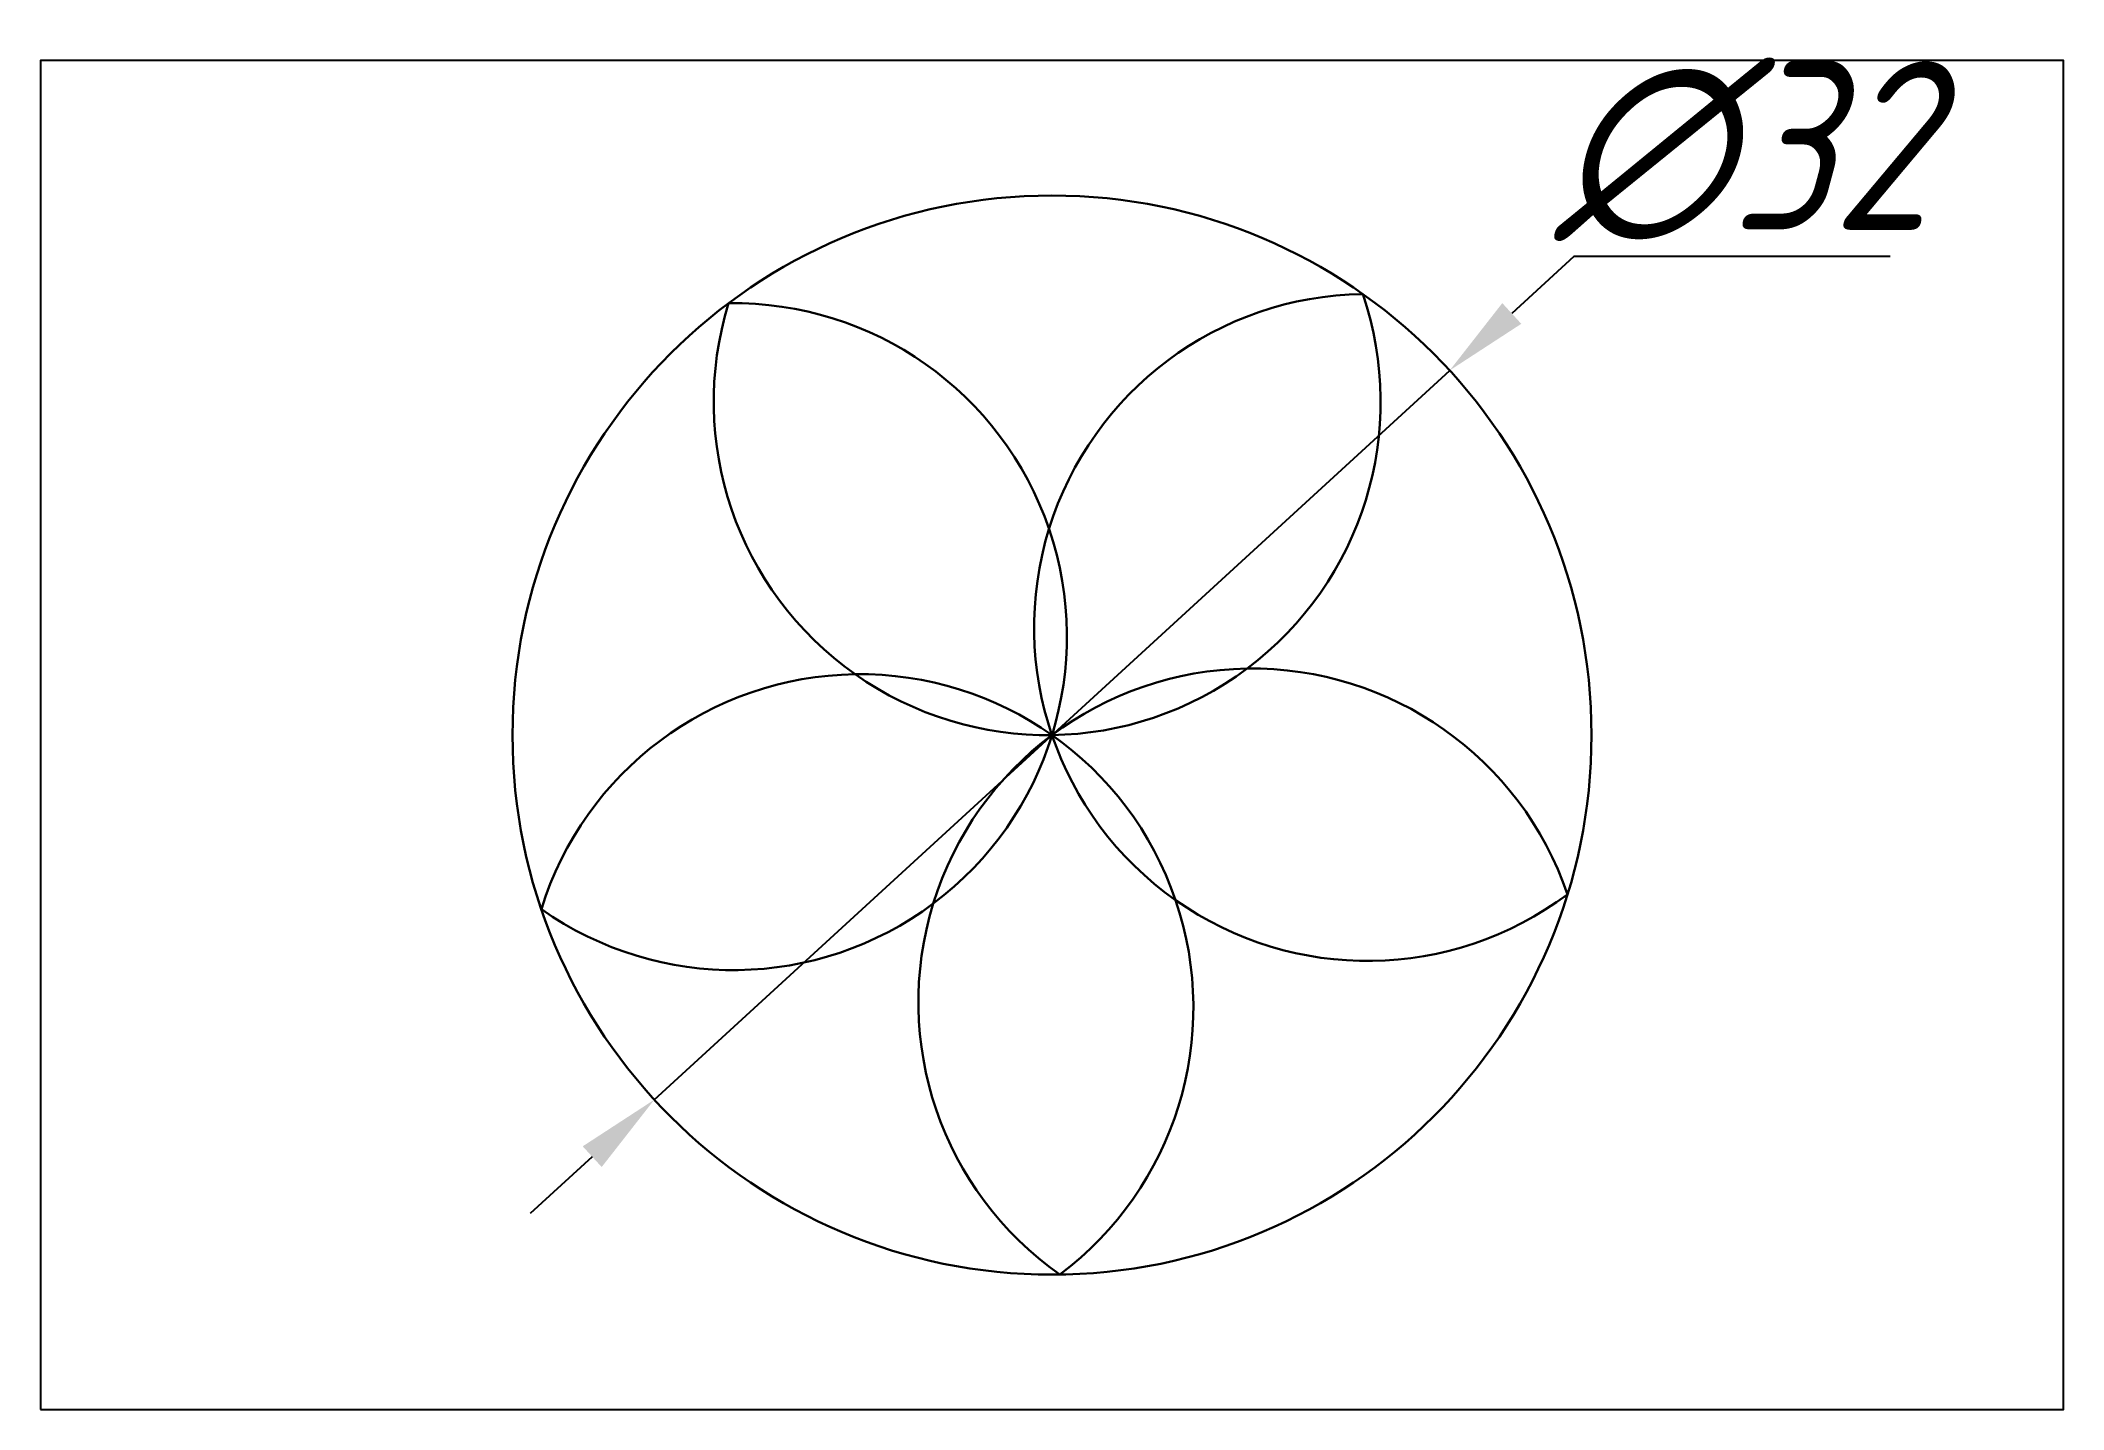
# Model space of a CAD drawing. Header units: millimetres. Extents: x 0 to 60, y 0 to 40.6.
import ezdxf

# ---------------------------------------------------------------- set-up
doc = ezdxf.new("R2010")
doc.units = ezdxf.units.MM
doc.layers.add('尺寸', color=5, linetype='Continuous')
doc.layers.add('粗直线', color=7, linetype='Continuous', lineweight=30)
doc.styles.add('WZYS_1_10152144', font='gbeitc.shx', dxfattribs={"bigfont": 'gbcbig.shx'})
doc.dimstyles.new('BZYS_1_10152144', dxfattribs={"dimtxt": 5, "dimasz": 2.5, "dimexe": 1.25, "dimexo": 0.625, "dimtad": 1, "dimtoh": 1, "dimdec": 0, "dimdsep": 46, "dimtxsty": 'WZYS_1_10152144', "dimcen": 2.5, "dimadec": 0, "dimazin": 0, "dimtfac": 1, "dimtdec": 0, "dimtmove": 0, "dimatfit": 3, "dimfxl": 1, "dimarcsym": 0})

# ---------------------------------------------------------------- blocks, each defined once
blk = doc.blocks.new('*D7')
at = {"layer": 'Defpoints', "color": 0, "lineweight": -3, "transparency": 16777216}
for p in [(41.794, 30.812), (18.206, 9.188)]:
    blk.add_point(p, dxfattribs=at)
at = {"layer": '尺寸', "color": 0, "lineweight": -2, "transparency": 16777216}
for p, q in [((45.479, 34.191), (43.636, 32.502)), ((54.854, 34.191), (45.479, 34.191)), ((18.206, 9.188), (41.794, 30.812)), ((16.364, 7.498), (14.521, 5.809))]:
    blk.add_line(p, q, dxfattribs=at)
at = {"layer": '尺寸', "color": 0, "lineweight": -3, "transparency": 16777216}
for points in [[(43.355, 32.809), (43.918, 32.195), (41.794, 30.812)], [(16.082, 7.805), (16.645, 7.191), (18.206, 9.188)]]:
    blk.add_solid(points, dxfattribs=at)
at = {"layer": '尺寸', "color": 0, "lineweight": -3, "transparency": 16777216, "insert": (50.479, 37.316), "char_height": 5, "attachment_point": 5, "style": 'WZYS_1_10152144'}
blk.add_mtext('∅32', dxfattribs=at)

msp = doc.modelspace()

# ---------------------------------------------------------------- linework, layer by layer
msp.add_lwpolyline([(0, 0), (60, 0), (60, 40), (0, 40)], close=True)
at = {"layer": '粗直线', "lineweight": 30}
msp.add_circle((30, 20), 16, dxfattribs=at)
for centre, start, end in [((29.857, 29.888), 162.82896, 18.82896), ((39.359, 23.191), 90.82896, 306.82896), ((20.552, 22.919), 234.82896, 90.82896), ((24.304, 11.917), 306.82896, 162.82896), ((35.927, 12.085), 18.82896, 234.82896)]:
    msp.add_arc(centre, 9.889, start, end, dxfattribs=at)

# ---------------------------------------------------------------- dimensions: what is measured, and where the dimension line sits
at = {"layer": '尺寸', "lineweight": -3}
dim = msp.add_diameter_dim_2p(p1=(18.206, 9.188), p2=(41.794, 30.812), dimstyle='BZYS_1_10152144', dxfattribs=at)
dim.commit()
dim.dimension.update_dxf_attribs({"geometry": '*D7', "text_midpoint": (50.479, 37.316)})

doc.saveas('drawing.dxf')
